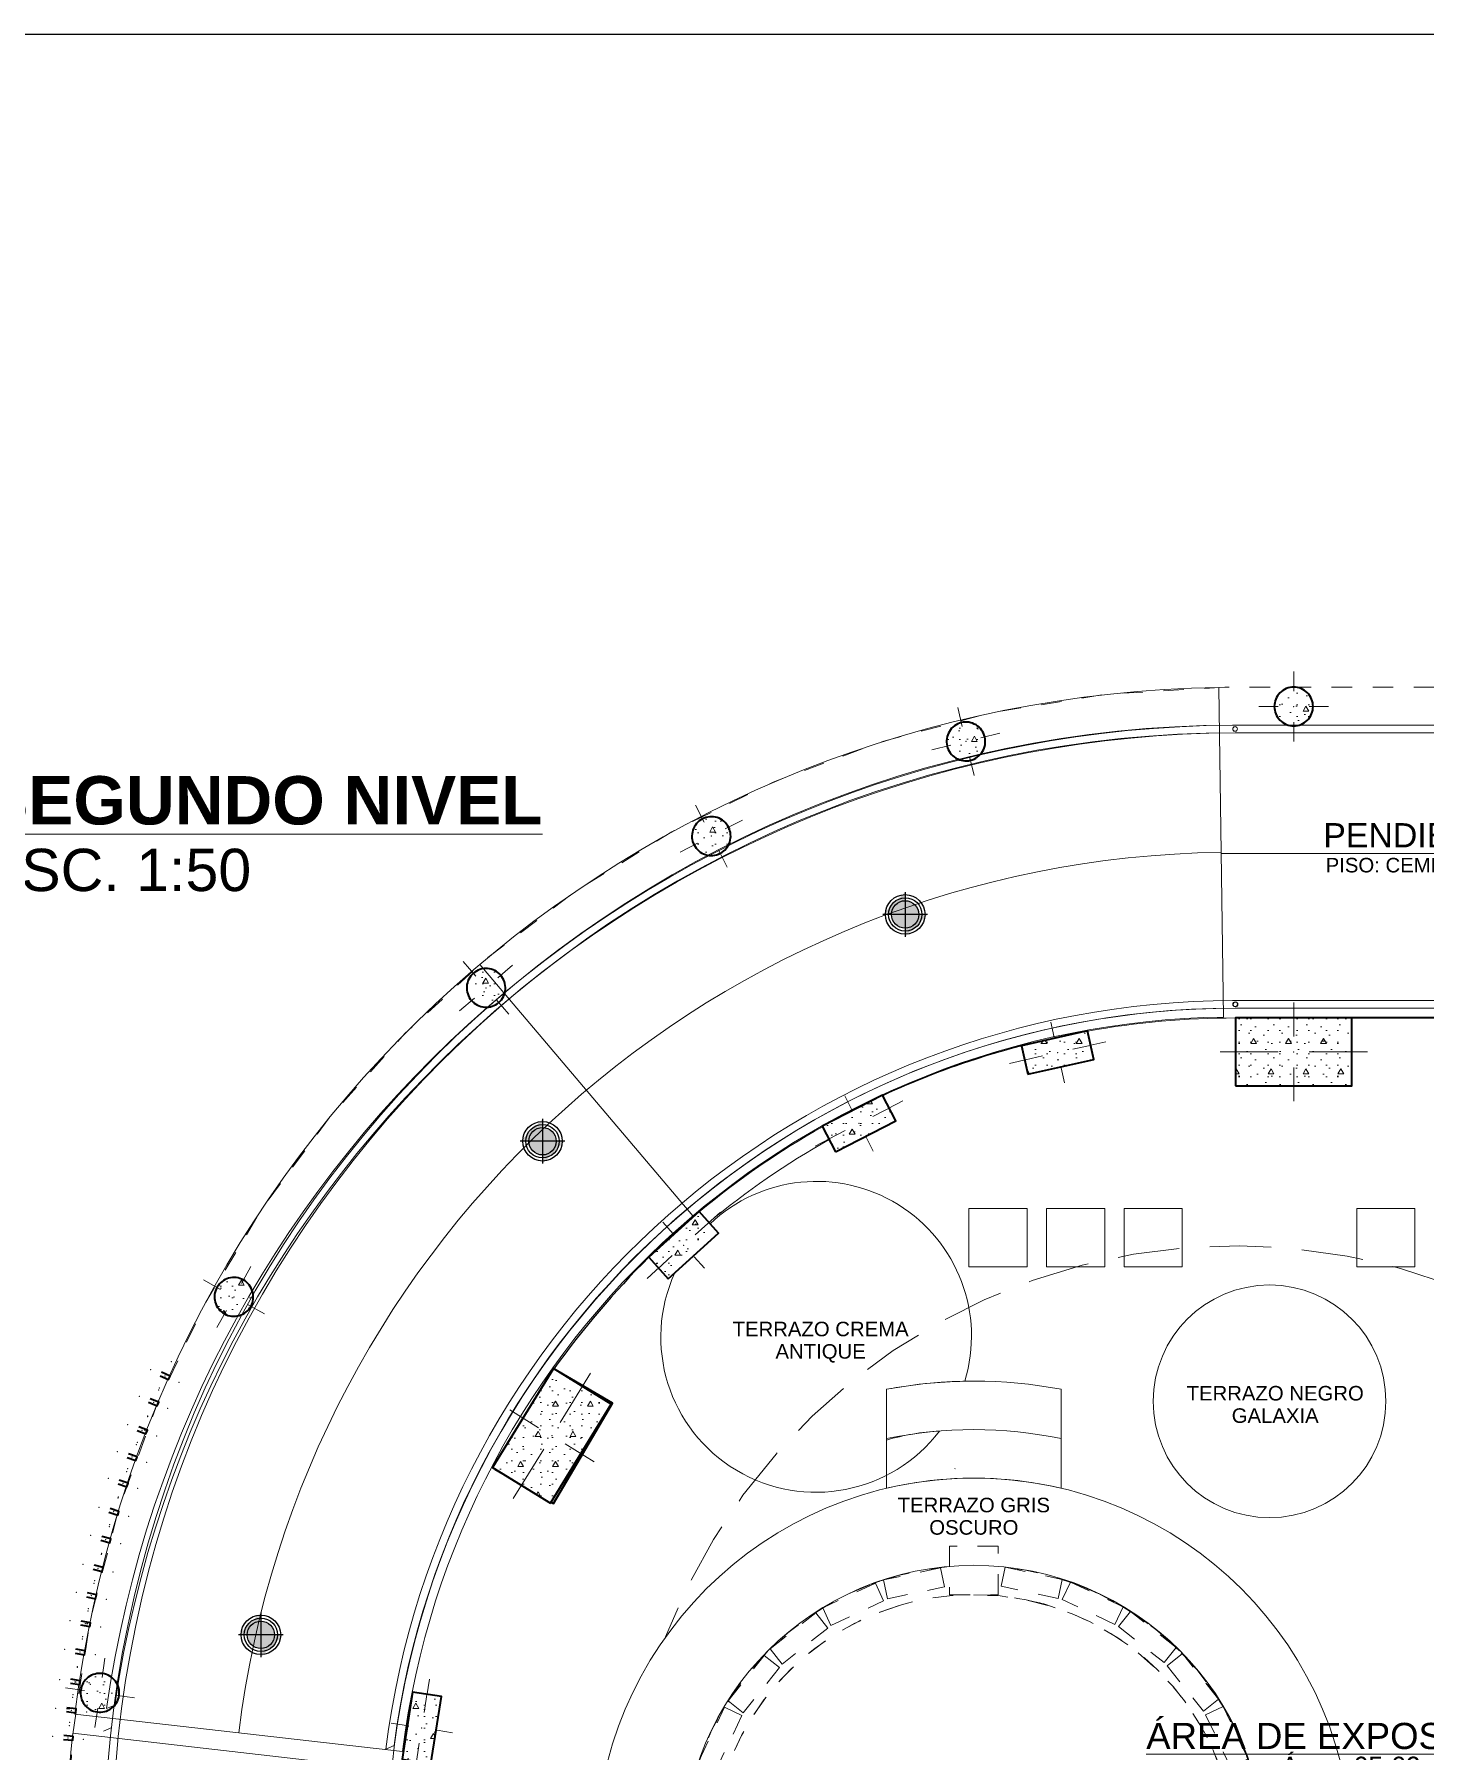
# Model space of a CAD drawing. Header units: feet. Extents: x 2 to 125, y -24 to 93.
# Drawn here: x 91.45 to 98.62, y 84.26 to 93.11 of the extents above; entities that cross this region are included whole.
import ezdxf

# ---------------------------------------------------------------- set-up
doc = ezdxf.new("R2010")
doc.units = ezdxf.units.FT
doc.header["$MEASUREMENT"] = 0
doc.set_wipeout_variables(frame=1)
for name, pattern in [('Dashed', [0.211667, 0.105833, -0.105833]), ('HIDDEN', [9.525, 6.35, -3.175]), ('HIDDEN2', [0.1875, 0.125, -0.0625]), ('Wipeout_Contour', [1, 0, -1])]:
    doc.linetypes.add(name, pattern=pattern)
doc.layers.add('ALUMBRADO', color=1, linetype='Continuous')
doc.layers.add('Structural - Bearing', color=7, linetype='Continuous')
for name, color, linetype, lineweight in [('Annotation - Text_Pen_No__1', 7, 'Continuous', 13), ('Drawing & Figure_Pen_No__122', 9, 'Continuous', 13), ('Drawing & Figure_Pen_No__7', 7, 'Continuous', 35), ('Interior - Stair & Railing_Pen_No__122', 9, 'Continuous', 13), ('JARDINERA', 7, 'Continuous', 5), ('RAMPA PROPUESTA 1 CERRAMIENTO_Pen_No__122', 9, 'Continuous', 13), ('Structural - Bearing_Pen_No__122', 9, 'Continuous', 13), ('Structural - Bearing_Pen_No__21', 7, 'Continuous', 35), ('TOMACORRIENTE', 5, 'HIDDEN2', 30)]:
    doc.layers.add(name, color=color, linetype=linetype, lineweight=lineweight)
for name, color, linetype, lineweight, true_color in [('Annotation - Text_Pen_No__167', 7, 'Continuous', 13, 0x6a6a6a), ('Drawing & Figure_Pen_No__167', 7, 'Continuous', 13, 0x6a6a6a), ('Estructura – Carga_Pen_No__167', 7, 'Continuous', 13, 0x6a6a6a), ('Interior - Furniture _Pen_No__167', 7, 'Continuous', 13, 0x6a6a6a), ('RAMPA PROPUESTA 1 CERRAMIENTO_Pen_No__123', 7, 'Continuous', 0, 0xd8d8d8), ('RAMPA PROPUESTA 1 CERRAMIENTO_Pen_No__28', 7, 'Continuous', 35, 0xa80f02), ('RAMPA PROPUESTA 1 CERRAMIENTO_Pen_No__48', 7, 'Continuous', 25, 0xa80f02), ('Structural - Bearing_Pen_No__167', 7, 'Continuous', 13, 0x6a6a6a), ('Structural - Bearing_Pen_No__4', 7, 'Continuous', 20, 0x029e21), ('Structural - Bearing_Pen_No__87', 7, 'Continuous', 20, 0x6a6a6a)]:
    doc.layers.add(name, color=color, linetype=linetype, lineweight=lineweight, true_color=true_color)
doc.styles.add('GENERATED_STYLE_1', font='arial.ttf')
doc.styles.add('GENERATED_STYLE_2', font='arialbd.ttf')
pattern_1 = [(0, (70.36607, 85.72544), (0, 0.311769), [0.03, -0.15]), (0, (70.45607, 85.88132), (0, 0.311769), [0.03, -0.15]), (60, (70.36607, 85.72544), (-0.27, 0.1558846), [0.03, -0.15]), (60, (70.54607, 85.72544), (-0.27, 0.1558846), [0.03, -0.15]), (120, (70.39607, 85.72544), (0.27, 0.1558846), [0.03, -0.15]), (120, (70.57607, 85.72544), (0.27, 0.1558846), [0.03, -0.15]), (0, (70.36607, 85.75544), (0, 0.06), [0, -0.06, 0, -0.09]), (45, (70.39607, 85.75544), (-0.04242641, 0.04242641), [0, -0.045, 0, -0.075])]

# ---------------------------------------------------------------- blocks, each defined once
blk = doc.blocks.new('Curved Ramp 23[46]', base_point=(27.2823, -2.0105))
at = {"layer": 'Interior - Furniture _Pen_No__167', "color": 251, "linetype": 'Continuous', "lineweight": 13, "true_color": 0x6a6a6a}
for p, q in [((27.2197, 2.319), (27.1951, 4.0188)), ((24.4838, 1.2936), (23.385, 2.5908)), ((22.986, -1.4693), (21.297, -1.2764)), ((22.9746, -1.5687), (21.2856, -1.3757))]:
    blk.add_line(p, q, dxfattribs=at)
for radius, start, end in [(6.03, 90.82856, 173.00702), (5.18, 90.82856, 172.92906), (4.33, 90.82856, 172.82049), (6.03, 173.95721, 269.99957)]:
    blk.add_arc((27.2823, -2.0105), radius, start, end, dxfattribs=at)
blk = doc.blocks.new('LED PASILLO')
at = {"layer": 'ALUMBRADO'}
h = blk.add_hatch(color=202, dxfattribs=at)
h.dxf.hatch_style = 1
edge = h.paths.add_edge_path()
edge.add_line((0, 0.138), (0, -0.138))
edge.add_line((-0.138, 0), (0.138, 0))
edge = h.paths.add_edge_path()
edge.add_line((0, 0), (0, 0.085))
edge.add_arc((0, 0), 0.0845, 90, 180)
edge.add_line((-0.085, 0), (0, 0))
edge = h.paths.add_edge_path()
edge.add_line((0.085, 0), (0, 0))
edge.add_line((0, 0), (0, -0.085))
edge.add_arc((0, 0), 0.0845, 270, 360)
at = {"layer": 'ALUMBRADO', "color": 202}
for points in [[(0, 0.138), (0, -0.138)], [(-0.138, 0), (0.138, 0)]]:
    blk.add_lwpolyline(points, dxfattribs=at)
for radius in [0.122, 0.103, 0.0845]:
    blk.add_circle((0, 0), radius, dxfattribs=at)

msp = doc.modelspace()

# ---------------------------------------------------------------- hatches: boundary and pattern name
at = {"layer": 'RAMPA PROPUESTA 1 CERRAMIENTO_Pen_No__122', "linetype": 'Continuous', "lineweight": 13}
h = msp.add_hatch(dxfattribs=at)
h.set_pattern_fill('STRUCTURAL_CONCRETE', color=9, style=0, pattern_type=2)
h.set_pattern_definition(pattern_1)
h.paths.add_polyline_path([(91.8384, 85.4898), (91.8843, 85.4757), (91.8902, 85.4948), (91.8443, 85.5089, 0.000823)])
at = {"layer": 'RAMPA PROPUESTA 1 CERRAMIENTO_Pen_No__48', "linetype": 'Continuous', "lineweight": 25, "true_color": 0xa80f02}
h = msp.add_hatch(dxfattribs=at)
h.set_pattern_fill('STRUCTURAL_CONCRETE', color=14, style=0, pattern_type=2)
h.set_pattern_definition(pattern_1)
h.paths.add_polyline_path([(91.9845, 85.9117), (92.0292, 85.8943), (92.0364, 85.913), (91.9918, 85.9304, 0.000823)])
h = msp.add_hatch(dxfattribs=at)
h.set_pattern_fill('STRUCTURAL_CONCRETE', color=14, style=0, pattern_type=2)
h.set_pattern_definition(pattern_1)
h.paths.add_polyline_path([(91.692, 84.9094), (91.7391, 84.8999), (91.7431, 84.9195), (91.6959, 84.929, 0.000823)])
h = msp.add_hatch(dxfattribs=at)
h.set_pattern_fill('STRUCTURAL_CONCRETE', color=14, style=0, pattern_type=2)
h.set_pattern_definition(pattern_1)
h.paths.add_polyline_path([(91.6395, 84.6084), (91.6871, 84.6013), (91.69, 84.6211), (91.6424, 84.6282, 0.000823)])
h = msp.add_hatch(dxfattribs=at)
h.set_pattern_fill('STRUCTURAL_CONCRETE', color=14, style=0, pattern_type=2)
h.set_pattern_definition(pattern_1)
h.paths.add_polyline_path([(91.6177, 84.4622), (91.6195, 84.462, -0.000823), (91.622, 84.4818), (91.6202, 84.4821)])
h = msp.add_hatch(dxfattribs=at)
h.set_pattern_fill('STRUCTURAL_CONCRETE', color=14, style=0, pattern_type=2)
h.set_pattern_definition(pattern_1)
h.paths.add_polyline_path([(91.6195, 84.462), (91.6673, 84.456), (91.6698, 84.4759), (91.622, 84.4818, 0.000823)])
at = {"layer": 'Structural - Bearing_Pen_No__122', "linetype": 'Continuous', "lineweight": 13}
h = msp.add_hatch(dxfattribs=at)
h.set_pattern_fill('STRUCTURAL_CONCRETE', color=9, style=0, pattern_type=2)
h.set_pattern_definition(pattern_1)
h.paths.add_polyline_path([(97.8478, 89.6465, 0.414214), (97.9478, 89.5465, 0.414214), (98.0478, 89.6465, 0.414214), (97.9478, 89.7465, 0.414214)])
h = msp.add_hatch(dxfattribs=at)
h.set_pattern_fill('STRUCTURAL_CONCRETE', color=9, style=0, pattern_type=2)
h.set_pattern_definition(pattern_1)
h.paths.add_polyline_path([(96.1603, 89.4427, 0.414214), (96.281, 89.369, 0.414214), (96.3547, 89.4897, 0.414214), (96.234, 89.5634, 0.414214)])
h = msp.add_hatch(dxfattribs=at)
h.set_pattern_fill('STRUCTURAL_CONCRETE', color=9, style=0, pattern_type=2)
h.set_pattern_definition(pattern_1)
h.paths.add_polyline_path([(94.8557, 88.9324, 0.414214), (94.9903, 88.8892, 0.414214), (95.0336, 89.0238, 0.414214), (94.8989, 89.0671, 0.414214)])
h = msp.add_hatch(dxfattribs=at)
h.set_pattern_fill('STRUCTURAL_CONCRETE', color=9, style=0, pattern_type=2)
h.set_pattern_definition(pattern_1)
h.paths.add_polyline_path([(93.7075, 88.1298, 0.414214), (93.8486, 88.1194, 0.414214), (93.8589, 88.2604, 0.414214), (93.7179, 88.2708, 0.414214)])
h = msp.add_hatch(dxfattribs=at)
h.set_pattern_fill('STRUCTURAL_CONCRETE', color=9, style=0, pattern_type=2)
h.set_pattern_definition(pattern_1)
h.paths.add_polyline_path([(92.4341, 86.5137, 0.414214), (92.5702, 86.5522, 0.414214), (92.5317, 86.6883, 0.414214), (92.3956, 86.6498, 0.414214)])
h = msp.add_hatch(dxfattribs=at)
h.set_pattern_fill('STRUCTURAL_CONCRETE', color=9, style=0, pattern_type=2)
h.set_pattern_definition(pattern_1)
h.paths.add_polyline_path([(91.7775, 84.4597, 0.414214), (91.8908, 84.5444, 0.414214), (91.8061, 84.6576, 0.414214), (91.6928, 84.5729, 0.414214)])

# ---------------------------------------------------------------- linework, layer by layer
msp.add_lwpolyline([(71.7929, 62.614), (114.7929, 62.614), (114.7929, 93.114), (71.7929, 93.114)], close=True)
msp.add_lwpolyline([(71.7929, 62.614), (114.7929, 62.614), (114.7929, 93.114), (71.7929, 93.114)], close=True)
at = {"layer": 'Drawing & Figure_Pen_No__122', "color": 9, "linetype": 'Continuous', "lineweight": 13}
for p, q in [((95.8488, 85.6138), (95.8488, 86.1247)), ((96.7488, 85.6137), (96.7488, 86.1247))]:
    msp.add_line(p, q, dxfattribs=at)
msp.add_lwpolyline([(95.8488, 85.6138, -0.116862), (96.7487, 85.6138)], format="xyb", dxfattribs=at)
for radius, start, end in [(2.4514, 79.42233, 100.57749), (2.2014, 78.20416, 101.79445)]:
    msp.add_arc((96.2988, 83.7149), radius, start, end, dxfattribs=at)
at = {"layer": 'Drawing & Figure_Pen_No__167', "color": 251, "linetype": 'Continuous', "lineweight": 13, "true_color": 0x6a6a6a}
msp.add_line((97.5736, 88.8889), (101.8434, 88.8889), dxfattribs=at)
at = {"layer": 'Drawing & Figure_Pen_No__7', "color": 7, "linetype": 'Continuous', "lineweight": 35}
msp.add_lwpolyline([(93.8288, 85.7126), (94.1307, 85.5355), (94.4343, 86.053), (94.1324, 86.2301)], close=True, dxfattribs=at)
at = {"layer": 'Estructura – Carga_Pen_No__167', "color": 251, "linetype": 'Continuous', "lineweight": 13, "true_color": 0x6a6a6a}
for points in [[(96.5732, 87.0567), (96.2732, 87.0567), (96.2732, 86.7567), (96.5732, 86.7567)], [(96.6732, 87.0567), (96.6732, 86.7567), (96.9732, 86.7567), (96.9732, 87.0567)], [(96.9732, 87.0567), (96.6732, 87.0567), (96.6732, 86.7567), (96.9732, 86.7567)], [(97.3732, 86.7567), (97.3732, 87.0567), (97.0732, 87.0567), (97.0732, 86.7567)], [(97.3732, 87.0567), (97.0732, 87.0567), (97.0732, 86.7567), (97.3732, 86.7567)], [(98.2732, 86.7567), (98.5732, 86.7567), (98.5732, 87.0567), (98.2732, 87.0567)], [(98.5732, 87.0567), (98.2732, 87.0567), (98.2732, 86.7567), (98.5732, 86.7567)]]:
    msp.add_lwpolyline(points, close=True, dxfattribs=at)
for points in [[(96.202, 85.7149, -0.000541), (96.2005, 85.7134)], [(96.2005, 85.7134, 0.000541), (96.202, 85.7149)]]:
    msp.add_lwpolyline(points, format="xyb", dxfattribs=at)
at = {"layer": 'Interior - Stair & Railing_Pen_No__122', "color": 9, "linetype": 'Continuous', "lineweight": 13}
for p, q in [((97.6455, 89.5506), (97.633, 89.5506)), ((97.633, 89.5506), (97.633, 89.5506)), ((97.6455, 89.5506), (97.633, 89.5506)), ((97.633, 89.5506), (97.633, 89.5506)), ((97.6455, 89.5506), (97.633, 89.5506)), ((97.633, 89.5506), (97.633, 89.5506)), ((97.6455, 89.5506), (97.633, 89.5506)), ((97.633, 89.5506), (97.633, 89.5506)), ((97.6456, 89.5506), (97.6331, 89.5506)), ((97.6331, 89.5506), (97.6331, 89.5506)), ((97.6456, 89.5506), (97.6331, 89.5506)), ((97.6331, 89.5506), (97.6331, 89.5506)), ((97.6456, 89.5506), (97.6331, 89.5506)), ((97.6331, 89.5506), (97.6331, 89.5506)), ((97.6456, 89.5506), (97.6331, 89.5506)), ((97.6331, 89.5506), (97.6331, 89.5506)), ((97.6705, 89.5506), (97.6455, 89.5506)), ((97.6705, 89.5506), (97.6455, 89.5506)), ((97.6705, 89.5506), (97.6455, 89.5506)), ((97.6705, 89.5506), (97.6455, 89.5506)), ((97.6707, 89.5506), (97.6456, 89.5506)), ((97.6707, 89.5506), (97.6456, 89.5506)), ((97.6707, 89.5506), (97.6456, 89.5506)), ((97.6707, 89.5506), (97.6456, 89.5506)), ((97.6955, 89.5506), (97.6705, 89.5506)), ((97.6955, 89.5506), (97.6705, 89.5506)), ((97.6955, 89.5506), (97.6705, 89.5506)), ((97.6955, 89.5506), (97.6705, 89.5506)), ((97.6957, 89.5506), (97.6707, 89.5506)), ((97.6957, 89.5506), (97.6707, 89.5506)), ((97.6957, 89.5506), (97.6707, 89.5506)), ((97.6956, 89.5506), (97.6707, 89.5506)), ((97.708, 89.5506), (97.6955, 89.5506)), ((97.708, 89.5506), (97.6955, 89.5506)), ((97.708, 89.5506), (97.6955, 89.5506)), ((97.708, 89.5506), (97.6955, 89.5506)), ((97.6957, 89.5506), (97.6956, 89.5506)), ((97.7082, 89.5506), (97.6957, 89.5506)), ((97.7082, 89.5506), (97.6957, 89.5506)), ((97.7082, 89.5506), (97.6957, 89.5506)), ((97.7082, 89.5506), (97.6957, 89.5506)), ((101.8358, 89.5506), (97.708, 89.5506)), ((101.8358, 89.5506), (97.708, 89.5506)), ((101.8358, 89.5506), (97.708, 89.5506)), ((101.8331, 89.5506), (97.708, 89.5506)), ((101.8955, 89.5506), (97.7082, 89.5506)), ((101.8955, 89.5506), (97.7082, 89.5506)), ((101.8955, 89.5506), (97.7082, 89.5506)), ((101.8734, 89.5506), (97.7082, 89.5506)), ((97.6455, 89.5106), (97.6705, 89.5106)), ((97.6455, 89.5106), (97.6705, 89.5106)), ((97.6455, 89.5106), (97.6705, 89.5106)), ((97.6455, 89.5106), (97.6705, 89.5106)), ((97.6457, 89.5106), (97.6457, 89.5106)), ((97.6457, 89.5106), (97.6707, 89.5106)), ((97.6457, 89.5106), (97.6457, 89.5106)), ((97.6457, 89.5106), (97.6707, 89.5106)), ((97.6457, 89.5106), (97.6457, 89.5106)), ((97.6457, 89.5106), (97.6707, 89.5106)), ((97.6457, 89.5106), (97.6457, 89.5106)), ((97.6457, 89.5106), (97.6707, 89.5106)), ((97.6705, 89.5106), (97.6955, 89.5106)), ((97.6705, 89.5106), (97.6955, 89.5106)), ((97.6705, 89.5106), (97.6955, 89.5106)), ((97.6705, 89.5106), (97.6955, 89.5106)), ((97.6707, 89.5106), (97.6957, 89.5106)), ((97.6707, 89.5106), (97.6957, 89.5106)), ((97.6707, 89.5106), (97.6957, 89.5106)), ((97.6707, 89.5106), (97.6956, 89.5106)), ((97.6955, 89.5106), (97.708, 89.5106)), ((97.6955, 89.5106), (97.708, 89.5106)), ((97.6955, 89.5106), (97.708, 89.5106)), ((97.6955, 89.5106), (97.708, 89.5106)), ((97.6956, 89.5106), (97.6957, 89.5106)), ((97.6957, 89.5106), (97.7082, 89.5106)), ((97.6957, 89.5106), (97.7082, 89.5106)), ((97.6957, 89.5106), (97.7082, 89.5106)), ((97.6957, 89.5106), (97.7082, 89.5106)), ((97.708, 89.5106), (101.8358, 89.5106)), ((97.708, 89.5106), (101.8358, 89.5106)), ((97.708, 89.5106), (101.8358, 89.5106)), ((97.708, 89.5106), (101.8331, 89.5106)), ((97.7082, 89.5106), (101.9025, 89.5106)), ((97.7082, 89.5106), (101.9025, 89.5106)), ((97.7082, 89.5106), (101.9025, 89.5106)), ((97.7082, 89.5106), (101.8734, 89.5106)), ((97.6455, 88.1305), (97.633, 88.1305)), ((97.633, 88.1305), (97.633, 88.1305)), ((97.6455, 88.1305), (97.633, 88.1305)), ((97.633, 88.1305), (97.633, 88.1305)), ((97.6455, 88.1305), (97.633, 88.1305)), ((97.633, 88.1305), (97.633, 88.1305)), ((97.6455, 88.1305), (97.633, 88.1305)), ((97.633, 88.1305), (97.633, 88.1305)), ((97.6484, 88.1299), (97.6359, 88.1299)), ((97.6359, 88.1299), (97.6359, 88.1299)), ((97.6484, 88.1299), (97.6359, 88.1299)), ((97.6359, 88.1299), (97.6359, 88.1299)), ((97.6484, 88.1299), (97.6359, 88.1299)), ((97.6359, 88.1299), (97.6359, 88.1299)), ((97.6484, 88.1299), (97.6359, 88.1299)), ((97.6359, 88.1299), (97.6359, 88.1299)), ((97.6705, 88.1305), (97.6455, 88.1305)), ((97.6455, 88.1305), (97.6455, 88.1305)), ((97.6705, 88.1305), (97.6455, 88.1305)), ((97.6455, 88.1305), (97.6455, 88.1305)), ((97.6705, 88.1305), (97.6455, 88.1305)), ((97.6455, 88.1305), (97.6455, 88.1305)), ((97.6705, 88.1305), (97.6455, 88.1305)), ((97.6455, 88.1305), (97.6455, 88.1305)), ((97.6734, 88.1299), (97.6484, 88.1299)), ((97.6734, 88.1299), (97.6484, 88.1299)), ((97.6734, 88.1299), (97.6484, 88.1299)), ((97.6734, 88.1299), (97.6484, 88.1299)), ((97.6955, 88.1305), (97.6705, 88.1305)), ((97.6955, 88.1305), (97.6705, 88.1305)), ((97.6955, 88.1305), (97.6705, 88.1305)), ((97.6955, 88.1305), (97.6705, 88.1305)), ((97.6984, 88.1299), (97.6734, 88.1299)), ((97.6984, 88.1299), (97.6734, 88.1299)), ((97.6984, 88.1299), (97.6734, 88.1299)), ((97.6984, 88.1299), (97.6734, 88.1299)), ((97.708, 88.1305), (97.6955, 88.1305)), ((97.708, 88.1305), (97.6955, 88.1305)), ((97.708, 88.1305), (97.6955, 88.1305)), ((97.708, 88.1305), (97.6955, 88.1305)), ((97.7109, 88.1299), (97.6984, 88.1299)), ((97.7109, 88.1299), (97.6984, 88.1299)), ((97.7109, 88.1299), (97.6984, 88.1299)), ((97.7109, 88.1299), (97.6984, 88.1299)), ((101.8999, 88.1278), (97.708, 88.1305)), ((101.8999, 88.1278), (97.708, 88.1305)), ((101.8999, 88.1278), (97.708, 88.1305)), ((101.8703, 88.1278), (97.708, 88.1305)), ((101.9021, 88.1299), (97.7109, 88.1299)), ((101.9021, 88.1299), (97.7109, 88.1299)), ((101.9021, 88.1299), (97.7109, 88.1299)), ((101.8726, 88.1299), (97.7109, 88.1299)), ((97.6455, 88.0905), (97.6455, 88.0905)), ((97.6455, 88.0905), (97.6705, 88.0905)), ((97.6455, 88.0905), (97.6455, 88.0905)), ((97.6455, 88.0905), (97.6705, 88.0905)), ((97.6455, 88.0905), (97.6455, 88.0905)), ((97.6455, 88.0905), (97.6705, 88.0905)), ((97.6455, 88.0905), (97.6455, 88.0905)), ((97.6455, 88.0905), (97.6705, 88.0905)), ((97.6484, 88.0899), (97.6734, 88.0899)), ((97.6484, 88.0899), (97.6734, 88.0899)), ((97.6484, 88.0899), (97.6734, 88.0899)), ((97.6484, 88.0899), (97.6734, 88.0899)), ((97.6705, 88.0905), (97.6955, 88.0905)), ((97.6705, 88.0905), (97.6955, 88.0905)), ((97.6705, 88.0905), (97.6955, 88.0905)), ((97.6705, 88.0905), (97.6955, 88.0905)), ((97.6734, 88.0899), (97.6984, 88.0899)), ((97.6734, 88.0899), (97.6984, 88.0899)), ((97.6734, 88.0899), (97.6984, 88.0899)), ((97.6734, 88.0899), (97.6984, 88.0899)), ((97.6955, 88.0905), (97.708, 88.0905)), ((97.6955, 88.0905), (97.708, 88.0905)), ((97.6955, 88.0905), (97.708, 88.0905)), ((97.6955, 88.0905), (97.708, 88.0905)), ((97.6984, 88.0899), (97.7109, 88.0899)), ((97.6984, 88.0899), (97.7109, 88.0899)), ((97.6984, 88.0899), (97.7109, 88.0899)), ((97.6984, 88.0899), (97.7109, 88.0899)), ((97.708, 88.0905), (101.8934, 88.0878)), ((97.708, 88.0905), (101.8934, 88.0878)), ((97.708, 88.0905), (101.8934, 88.0878)), ((97.708, 88.0905), (101.8703, 88.0878)), ((97.7109, 88.0899), (101.8955, 88.0899)), ((97.7109, 88.0899), (101.8955, 88.0899)), ((97.7109, 88.0899), (101.8955, 88.0899)), ((97.7109, 88.0899), (101.8726, 88.0899)), ((91.8259, 84.4771), (91.869, 84.4956)), ((91.8259, 84.4771), (91.869, 84.4956)), ((91.8259, 84.4771), (91.869, 84.4956)), ((91.8259, 84.4771), (91.869, 84.4956)), ((91.8532, 84.38), (91.8106, 84.3616)), ((91.8532, 84.38), (91.8106, 84.3616)), ((91.8532, 84.38), (91.8106, 84.3616)), ((91.8532, 84.38), (91.8106, 84.3616)), ((93.2658, 84.2677), (93.3086, 84.2864)), ((93.2658, 84.2677), (93.3086, 84.2864)), ((93.2658, 84.2677), (93.3086, 84.2864)), ((93.2658, 84.2677), (93.3086, 84.2864))]:
    msp.add_line(p, q, dxfattribs=at)
for points in [[(97.6455, 89.5186, 1), (97.6455, 89.5426, 1)], [(97.6457, 89.5186, 1), (97.6456, 89.5426, 1)], [(97.6455, 88.0985, 1), (97.6455, 88.1225, 1)], [(97.6484, 88.0979, 1), (97.6484, 88.1219, 1)]]:
    msp.add_lwpolyline(points, format="xyb", close=True, dxfattribs=at)
msp.add_circle((97.8234, 86.0624), 0.6, dxfattribs=at)
for centre, radius, start, end in [((97.6461, 83.7191), 5.8315, 90.12888, 269.40029), ((97.6461, 83.7191), 5.8315, 90.12888, 269.40029), ((97.6461, 83.7191), 5.8315, 90.12888, 269.40029), ((97.6461, 83.7191), 5.8315, 90.12888, 269.40029), ((97.6461, 83.7191), 5.7915, 90.0061, 269.52272), ((97.6461, 83.7191), 5.7915, 90.0061, 269.52272), ((97.6461, 83.7191), 5.7915, 90.0061, 269.52272), ((97.6461, 83.7191), 5.7915, 90.0061, 269.52272), ((97.6461, 83.7149), 4.415, 90.13201, 172.80771), ((97.6461, 83.7149), 4.415, 90.13201, 172.80771), ((97.6461, 83.7149), 4.415, 90.13201, 172.80771), ((97.6461, 83.7149), 4.415, 90.13201, 172.80771), ((97.6461, 83.7149), 4.375, 89.97002, 172.49468), ((97.6461, 83.7149), 4.375, 89.97002, 172.49468), ((97.6461, 83.7149), 4.375, 89.97002, 172.49468), ((97.6461, 83.7149), 4.375, 89.97002, 172.49468)]:
    msp.add_arc(centre, radius, start, end, dxfattribs=at)
at = {"layer": 'RAMPA PROPUESTA 1 CERRAMIENTO_Pen_No__123', "color": 254, "linetype": 'Continuous', "lineweight": 0, "true_color": 0xd8d8d8}
for p in [(92.1598, 86.2664), (92.0541, 86.2261), (92.1271, 86.1934), (92.2001, 86.1607), (91.9944, 86.0887), (92.0944, 86.1204), (92.0991, 86.1316), (92.0373, 85.984), (92.0385, 85.9873), (92.0682, 86.0578), (92.142, 86.0269), (91.9349, 85.9417), (92.0095, 85.9127), (92.0841, 85.8837), (91.8825, 85.8021), (91.9805, 85.8382), (91.9849, 85.8502), (91.9358, 85.7151), (91.9577, 85.7749), (92.033, 85.7478), (91.8346, 85.6646), (91.9104, 85.6392), (91.9306, 85.6997), (91.8851, 85.5634), (91.8868, 85.5691), (91.9863, 85.6139), (91.7869, 85.516), (91.8634, 85.4926), (91.9398, 85.4692), (91.7443, 85.371), (91.8399, 85.4161), (91.8429, 85.4265), (91.7998, 85.2724), (91.8013, 85.2786), (91.8213, 85.3495), (91.8984, 85.328), (91.7042, 85.2206), (91.7817, 85.201), (91.8593, 85.1815), (91.7622, 85.1234), (91.7653, 85.1372), (91.6696, 85.0769), (91.7476, 85.0592), (91.8257, 85.0415), (91.6382, 84.9304), (91.7166, 84.9146), (91.7299, 84.9812), (91.7324, 84.993), (91.7008, 84.8362), (91.7029, 84.8481), (91.795, 84.8988), (91.6103, 84.7832), (91.6891, 84.7693), (91.7679, 84.7555), (91.6752, 84.6905), (91.6756, 84.694), (91.5847, 84.6267), (91.6638, 84.6149), (91.743, 84.6031), (91.5644, 84.4789), (91.6437, 84.469), (91.652, 84.5358), (91.6536, 84.5484), (91.6339, 84.3897), (91.6356, 84.4059), (91.7231, 84.4592), (91.548, 84.3343), (91.6276, 84.3263), (91.7072, 84.3183)]:
    msp.add_point(p, dxfattribs=at)
at = {"layer": 'RAMPA PROPUESTA 1 CERRAMIENTO_Pen_No__28', "color": 14, "linetype": 'Continuous', "lineweight": 35, "true_color": 0xa80f02}
for points in [[(92.1021, 86.1937), (92.1458, 86.1741), (92.154, 86.1923), (92.1103, 86.2119)], [(92.0432, 86.0574), (92.0874, 86.0389), (92.0951, 86.0574), (92.0509, 86.0759)], [(91.9845, 85.9117), (92.0292, 85.8943), (92.0364, 85.913), (91.9918, 85.9304)], [(91.9327, 85.7733), (91.9778, 85.757), (91.9846, 85.7758), (91.9396, 85.7921)], [(91.8855, 85.637), (91.931, 85.6218), (91.9373, 85.6408), (91.8918, 85.656)], [(91.8384, 85.4898), (91.8843, 85.4757), (91.8902, 85.4948), (91.8443, 85.5089)], [(91.7965, 85.346), (91.8427, 85.3331), (91.8481, 85.3524), (91.8019, 85.3653)], [(91.7569, 85.197), (91.8035, 85.1852), (91.8084, 85.2046), (91.7619, 85.2163)], [(91.7229, 85.0545), (91.7698, 85.0439), (91.7742, 85.0634), (91.7274, 85.074)], [(91.692, 84.9094), (91.7391, 84.8999), (91.7431, 84.9195), (91.6959, 84.929)], [(91.6646, 84.7635), (91.712, 84.7551), (91.7154, 84.7748), (91.6681, 84.7832)], [(91.6395, 84.6084), (91.6871, 84.6013), (91.69, 84.6211), (91.6424, 84.6282)], [(91.6195, 84.462), (91.6673, 84.456), (91.6698, 84.4759), (91.622, 84.4818)], [(91.6035, 84.3186), (91.6514, 84.3138), (91.6534, 84.3337), (91.6055, 84.3385)]]:
    msp.add_lwpolyline(points, dxfattribs=at)
at = {"layer": 'Structural - Bearing_Pen_No__167', "color": 251, "linetype": 'Continuous', "lineweight": 13, "true_color": 0x6a6a6a}
for p, q in [((97.9478, 89.7265), (97.9478, 89.8265)), ((96.2387, 89.5439), (96.2152, 89.6411)), ((97.8678, 89.6465), (97.7678, 89.6465)), ((98.0278, 89.6465), (98.1278, 89.6465)), ((97.9478, 89.5665), (97.9478, 89.4665)), ((96.1798, 89.4474), (96.0826, 89.4239)), ((96.3353, 89.485), (96.4325, 89.5085)), ((96.2763, 89.3884), (96.2999, 89.2912)), ((94.9081, 89.0493), (94.8624, 89.1382)), ((95.0158, 89.0147), (95.1047, 89.0604)), ((94.8735, 88.9416), (94.7845, 88.8959)), ((94.9812, 88.907), (95.0269, 88.818)), ((93.731, 88.2557), (93.6656, 88.3314)), ((93.8438, 88.2474), (93.9195, 88.3127)), ((93.7227, 88.1428), (93.6469, 88.0775)), ((93.8355, 88.1345), (93.9008, 88.0588)), ((92.4131, 86.64), (92.3258, 86.6888)), ((92.5219, 86.6708), (92.5707, 86.7581)), ((92.4439, 86.5312), (92.3951, 86.4439)), ((92.5528, 86.562), (92.6401, 86.5132)), ((91.8032, 84.6378), (91.8175, 84.7368)), ((91.7126, 84.5701), (91.6136, 84.5843)), ((91.7804, 84.4795), (91.7661, 84.3805)), ((91.871, 84.5472), (91.97, 84.533))]:
    msp.add_line(p, q, dxfattribs=at)
for p in [(97.9478, 89.6465), (96.2575, 89.4662), (94.9446, 88.9781), (93.7832, 88.1951), (92.4829, 86.601), (91.7918, 84.5587)]:
    msp.add_point(p, dxfattribs=at)
at = {"layer": 'Structural - Bearing_Pen_No__21', "color": 7, "linetype": 'Continuous', "lineweight": 35}
for p in [(97.9546, 88.0399), (101.4934, 88.0399)]:
    msp.add_line(p, (97.9984, 88.0399), dxfattribs=at)
for points in [[(97.8478, 89.6465, 0.414214), (97.9478, 89.5465, 0.414214), (98.0478, 89.6465, 0.414214), (97.9478, 89.7465, 0.414214)], [(96.1603, 89.4427, 0.414214), (96.281, 89.369, 0.414214), (96.3547, 89.4897, 0.414214), (96.234, 89.5634, 0.414214)], [(94.8557, 88.9324, 0.414214), (94.9903, 88.8892, 0.414214), (95.0336, 89.0238, 0.414214), (94.8989, 89.0671, 0.414214)], [(93.7075, 88.1298, 0.414214), (93.8486, 88.1194, 0.414214), (93.8589, 88.2604, 0.414214), (93.7179, 88.2708, 0.414214)], [(92.4341, 86.5137, 0.414214), (92.5702, 86.5522, 0.414214), (92.5317, 86.6883, 0.414214), (92.3956, 86.6498, 0.414214)], [(91.7775, 84.4597, 0.414214), (91.8908, 84.5444, 0.414214), (91.8061, 84.6576, 0.414214), (91.6928, 84.5729, 0.414214)]]:
    msp.add_lwpolyline(points, format="xyb", close=True, dxfattribs=at)
at = {"layer": 'Structural - Bearing_Pen_No__4', "linetype": 'Dashed', "lineweight": 20}
for points in [[(103.541, 77.6834), (103.541, 89.7465), (97.5929, 89.7465, 0.990538), (97.5929, 77.6834)], [(95.7252, 82.4926, 0.123935), (96.3688, 82.3668, 0.035226), (96.558, 82.3901, 0.358614), (97.6484, 83.7149, 0.329443), (96.6945, 85.0055, 0.035226), (96.6119, 85.028, 0.131602), (95.9136, 85.0089, 0.331871), (94.9484, 83.7149, 0.290888)]]:
    msp.add_lwpolyline(points, format="xyb", close=True, dxfattribs=at)
at = {"layer": 'Structural - Bearing_Pen_No__4', "color": 104, "linetype": 'HIDDEN', "lineweight": 20, "ltscale": 0.05, "true_color": 0x029e21}
msp.add_lwpolyline([(94.7093, 82.5817, 0.831061), (100.7984, 83.7149, 0.831228), (94.7089, 84.847)], format="xyb", dxfattribs=at)
at = {"layer": 'Structural - Bearing_Pen_No__4', "linetype": 'Dashed', "lineweight": 20}
msp.add_lwpolyline([(96.7251, 85.1529, -0.021473), (96.8469, 85.111, -0.308369), (97.7984, 83.7149, -0.414214), (96.2984, 82.2149, -0.414213), (94.7984, 83.7149, -0.308369), (95.7499, 85.111, -0.021457), (95.8716, 85.1529)], format="xyb", dxfattribs=at)
for points in [[(95.7907, 85.124), (95.5191, 84.9966), (95.5616, 84.9061), (95.8331, 85.0335)], [(96.7966, 85.1298), (97.0682, 85.0023), (97.0257, 84.9118), (96.7541, 85.0392)], [(95.2473, 84.7851), (95.4829, 84.9708), (95.5448, 84.8923), (95.3093, 84.7066)], [(97.3421, 84.7928), (97.1066, 84.9786), (97.0446, 84.9001), (97.2802, 84.7143)], [(95.031, 84.5172), (95.2179, 84.7518), (95.2961, 84.6895), (95.1092, 84.4549)], [(97.5605, 84.5262), (97.3736, 84.7609), (97.2953, 84.6986), (97.4822, 84.4639)], [(94.8835, 84.2131), (95.0123, 84.484), (95.1026, 84.4411), (94.9738, 84.1702)], [(97.7125, 84.2174), (97.5836, 84.4883), (97.4933, 84.4454), (97.6221, 84.1744)]]:
    msp.add_lwpolyline(points, close=True, dxfattribs=at)
for radius, start, end in [(1.5, 94.7802, 175.20572), (1.5, 4.58783, 85.2198), (1.35, 106.69934, 269.95672), (1.35, 1.66594, 90)]:
    msp.add_arc((96.2984, 83.7149), radius, start, end, dxfattribs=at)
at = {"layer": 'Structural - Bearing_Pen_No__87', "color": 251, "linetype": 'Continuous', "lineweight": 20, "true_color": 0x6a6a6a}
msp.add_lwpolyline([(99.0484, 88.0399), (98.2484, 88.0399)], dxfattribs=at)
for start, end in [(90, 100.15997), (100.37071, 114.87493), (119.51285, 129.75728), (130.15834, 134.15682), (169.86832, 172.34827)]:
    msp.add_arc((97.6484, 83.7149), 4.325, start, end, dxfattribs=at)

# ---------------------------------------------------------------- block references
at = {"layer": 'TOMACORRIENTE', "xscale": 0.8365500000000002, "yscale": 0.8365500000000002, "zscale": 0.8365500000000002, "rotation": 270}
for p in [(95.9446, 88.5741), (94.0741, 87.4039), (92.622, 84.8578)]:
    msp.add_blockref('LED PASILLO', p, dxfattribs=at)

# ---------------------------------------------------------------- texts
at = {"layer": 'Annotation - Text_Pen_No__1', "color": 7, "linetype": 'Continuous', "lineweight": 13, "insert": (91.8774, 89.2874), "char_height": 0.249409, "attachment_point": 2, "line_spacing_factor": 0.901362, "style": 'GENERATED_STYLE_2'}
msp.add_mtext('\\A1;{\\LPLANTA SEGUNDO NIVEL\\P\\fArial|b0|i0|c0|p34;\\H0.875x;\\lESC. 1:50}', dxfattribs=at)
at = {"layer": 'Annotation - Text_Pen_No__167', "color": 251, "linetype": 'Continuous', "lineweight": 13, "true_color": 0x6a6a6a, "attachment_point": 2, "style": 'GENERATED_STYLE_1'}
for s, insert, char_height in [('\\A1;PENDIENTE 11.42%', (98.9203, 89.0449), 0.125), ('\\A1;PISO: CEMENTO FROTACHADO', (98.9101, 88.8657), 0.075)]:
    msp.add_mtext(s, dxfattribs=dict(at, insert=insert, char_height=char_height))
for s, insert, char_height, line_spacing_factor in [('\\A1;TERRAZO CREMA\\PANTIQUE', (95.5083, 86.4729), 0.075, 0.923713), ('\\A1;TERRAZO NEGRO\\PGALAXIA', (97.8524, 86.1416), 0.075, 0.923713), ('\\A1;TERRAZO GRIS\\POSCURO', (96.2984, 85.5648), 0.075, 0.923713), ('\\A1;{\\LÁREA DE EXPOSICIONES\\P\\H0.74074x;\\lÁrea: 65.69m2}', (98.3401, 84.4036), 0.135, 0.774841)]:
    msp.add_mtext(s, dxfattribs=dict(at, insert=insert, char_height=char_height, line_spacing_factor=line_spacing_factor))

# ---------------------------------------------------------------- next in the draw order: wipeouts: each hides what was drawn before it
at = {"linetype": 'Dashed', "lineweight": 20}
msp.add_wipeout([(96.1734, 85.0649), (96.4234, 85.0649), (96.4234, 85.3149), (96.1734, 85.3149)], dxfattribs=at).dxf.layer = 'Structural - Bearing_Pen_No__4'

# ---------------------------------------------------------------- next in the draw order: linework, layer by layer
at = {"layer": 'Drawing & Figure_Pen_No__122', "color": 9, "linetype": 'Continuous', "lineweight": 13}
msp.add_circle((96.2988, 83.7149), 1.5014, dxfattribs=at)
at = {"layer": 'Interior - Stair & Railing_Pen_No__122', "color": 9, "linetype": 'Continuous', "lineweight": 13}
msp.add_arc((97.6485, 83.7152), 4.3753, 90.03946, 269.33774, dxfattribs=at)
msp.add_arc((97.6485, 83.7152), 4.3753, 90.03946, 269.33774, dxfattribs=at)
msp.add_arc((97.6485, 83.7152), 4.3753, 90.03946, 269.33774, dxfattribs=at)
msp.add_arc((97.6485, 83.7152), 4.3753, 90.03946, 269.33774, dxfattribs=at)
at = {"layer": 'Structural - Bearing_Pen_No__4', "linetype": 'Dashed', "lineweight": 20}
for points in [[(96.1734, 85.0649), (96.4234, 85.0649), (96.4234, 85.3149), (96.1734, 85.3149)], [(96.1258, 85.2032), (95.8324, 85.1407), (95.8532, 85.0429), (96.1466, 85.1054)], [(96.4603, 85.2062), (96.7537, 85.1436), (96.7329, 85.0458), (96.4395, 85.1084)]]:
    msp.add_lwpolyline(points, close=True, dxfattribs=at)

# ---------------------------------------------------------------- next in the draw order: block references
at = {"layer": 'Interior - Furniture _Pen_No__167', "color": 251, "linetype": 'Continuous', "lineweight": 13, "true_color": 0x6a6a6a}
msp.add_blockref('Curved Ramp 23[46]', (97.6484, 83.7149), dxfattribs=at)

# ---------------------------------------------------------------- next in the draw order: wipeouts: each hides what was drawn before it
at = {"color": 254, "linetype": 'Wipeout_Contour', "lineweight": 0, "ltscale": 110.67837}
msp.add_wipeout([(97.6484, 87.6899), (98.2484, 87.6899), (98.2484, 88.0399), (97.6484, 88.0399)], dxfattribs=at).dxf.layer = 'Structural - Bearing'
at = {"color": 254, "linetype": 'Wipeout_Contour', "lineweight": 0, "ltscale": 105.815279}
msp.add_wipeout([(96.5764, 87.7501), (96.918, 87.8263), (96.8853, 87.9727), (96.5437, 87.8965)], dxfattribs=at).dxf.layer = 'Structural - Bearing'
at = {"color": 254, "linetype": 'Wipeout_Contour', "lineweight": 0, "ltscale": 101.617757}
msp.add_wipeout([(95.5849, 87.3487), (95.896, 87.5091), (95.8272, 87.6424), (95.5161, 87.482)], dxfattribs=at).dxf.layer = 'Structural - Bearing'
at = {"color": 254, "linetype": 'Wipeout_Contour', "lineweight": 0, "ltscale": 97.864341}
msp.add_wipeout([(94.7228, 86.6946), (94.9823, 86.9295), (94.8816, 87.0407), (94.6222, 86.8058)], dxfattribs=at).dxf.layer = 'Structural - Bearing'
at = {"color": 254, "linetype": 'Wipeout_Contour', "lineweight": 0, "ltscale": 95.04681}
msp.add_wipeout([(94.1146, 85.5371), (94.4286, 86.0484), (94.1304, 86.2316), (93.8164, 85.7203)], dxfattribs=at).dxf.layer = 'Structural - Bearing'
at = {"color": 254, "linetype": 'Wipeout_Contour', "lineweight": 0, "ltscale": 92.520679}
msp.add_wipeout([(93.4984, 84.193), (93.5525, 84.5388), (93.4043, 84.562), (93.3502, 84.2162)], dxfattribs=at).dxf.layer = 'Structural - Bearing'

# ---------------------------------------------------------------- next in the draw order: hatches: boundary and pattern name
at = {"layer": 'Structural - Bearing_Pen_No__122', "linetype": 'Continuous', "lineweight": 13}
h = msp.add_hatch(dxfattribs=at)
h.set_pattern_fill('STRUCTURAL_CONCRETE', color=9, style=0, pattern_type=2)
h.set_pattern_definition(pattern_1)
h.paths.add_polyline_path([(97.6484, 87.6899), (98.2484, 87.6899), (98.2484, 88.0399), (97.6484, 88.0399)])
h = msp.add_hatch(dxfattribs=at)
h.set_pattern_fill('STRUCTURAL_CONCRETE', color=9, style=0, pattern_type=2)
h.set_pattern_definition(pattern_1)
h.paths.add_polyline_path([(96.5764, 87.7501), (96.918, 87.8263), (96.8853, 87.9727), (96.5437, 87.8965)])
h = msp.add_hatch(dxfattribs=at)
h.set_pattern_fill('STRUCTURAL_CONCRETE', color=9, style=0, pattern_type=2)
h.set_pattern_definition(pattern_1)
h.paths.add_polyline_path([(95.5849, 87.3487), (95.896, 87.5091), (95.8272, 87.6424), (95.5161, 87.482)])
h = msp.add_hatch(dxfattribs=at)
h.set_pattern_fill('STRUCTURAL_CONCRETE', color=9, style=0, pattern_type=2)
h.set_pattern_definition(pattern_1)
h.paths.add_polyline_path([(94.7228, 86.6946), (94.9823, 86.9295), (94.8816, 87.0407), (94.6222, 86.8058)])
h = msp.add_hatch(dxfattribs=at)
h.set_pattern_fill('STRUCTURAL_CONCRETE', color=9, style=0, pattern_type=2)
h.set_pattern_definition(pattern_1)
h.paths.add_polyline_path([(94.1146, 85.5371), (94.4286, 86.0484), (94.1304, 86.2316), (93.8164, 85.7203)])
h = msp.add_hatch(dxfattribs=at)
h.set_pattern_fill('STRUCTURAL_CONCRETE', color=9, style=0, pattern_type=2)
h.set_pattern_definition(pattern_1)
h.paths.add_polyline_path([(93.4984, 84.193), (93.5525, 84.5388), (93.4043, 84.562), (93.3502, 84.2162)])

# ---------------------------------------------------------------- next in the draw order: linework, layer by layer
for centre, radius, start, end in [((97.7649, 83.3143), 4.7421, 104.92216, 114.1176), ((98.0609, 83.384), 4.8511, 135.14174, 144.07755)]:
    msp.add_arc(centre, radius, start, end)
at = {"layer": 'Drawing & Figure_Pen_No__122', "color": 9, "linetype": 'Continuous', "lineweight": 13}
msp.add_circle((96.2988, 83.7149), 1.9514, dxfattribs=at)
at = {"layer": 'Interior - Stair & Railing_Pen_No__122', "color": 9, "linetype": 'Continuous', "lineweight": 13}
msp.add_lwpolyline([(94.7566, 86.7251, 0.895036), (96.1215, 85.9092, 0.057326), (95.8474, 85.8623), (95.8488, 86.1247, -0.041353), (96.2515, 86.1659, 0.770227), (94.9385, 86.9778), (94.9823, 86.9295)], format="xyb", close=True, dxfattribs=at)
for radius, start, end in [(5.9054, 90.38199, 171.90269), (5.9054, 90.38199, 171.90269), (5.9054, 90.38199, 171.90269), (5.9054, 90.38201, 171.90269), (5.8654, 90.26116, 171.66378), (5.8654, 90.26116, 171.66378), (5.8654, 90.26116, 171.66378), (5.8654, 90.26116, 171.66378)]:
    msp.add_arc((97.6724, 83.6453), radius, start, end, dxfattribs=at)
at = {"layer": 'JARDINERA', "color": 8}
msp.add_arc((97.6456, 83.7178), 4.2472, 119.5371, 129.71058, dxfattribs=at)
at = {"layer": 'Structural - Bearing_Pen_No__167', "color": 251, "linetype": 'Continuous', "lineweight": 13, "true_color": 0x6a6a6a}
for p, q in [((97.9484, 87.9449), (97.9484, 88.1199)), ((96.7135, 87.9395), (96.696, 88.0176)), ((96.6528, 87.844), (96.482, 87.8058)), ((96.809, 87.8788), (96.9798, 87.917)), ((97.8684, 87.8649), (97.5684, 87.8649)), ((98.0284, 87.8649), (98.3284, 87.8649)), ((96.7483, 87.7833), (96.7657, 87.7052)), ((97.9484, 87.7849), (97.9484, 87.6099)), ((95.6694, 87.5666), (95.6327, 87.6377)), ((95.7772, 87.5322), (95.9327, 87.6125)), ((95.635, 87.4589), (95.4794, 87.3786)), ((95.7427, 87.4245), (95.7794, 87.3534)), ((94.8615, 86.9213), (94.9913, 87.0388)), ((94.7485, 86.9269), (94.6948, 86.9862)), ((94.7429, 86.8139), (94.6132, 86.6965)), ((94.8559, 86.8083), (94.9096, 86.749)), ((94.1644, 85.9525), (94.3214, 86.2081)), ((94.0543, 85.9262), (93.9052, 86.0178)), ((94.0806, 85.8162), (93.9237, 85.5605)), ((94.1907, 85.8425), (94.3398, 85.7509)), ((93.4637, 84.4565), (93.4908, 84.6294)), ((93.3723, 84.3898), (93.2933, 84.4022)), ((93.439, 84.2984), (93.412, 84.1255)), ((93.5304, 84.3651), (93.6095, 84.3527))]:
    msp.add_line(p, q, dxfattribs=at)
for p in [(96.7309, 87.8614), (97.9484, 87.8649), (95.7061, 87.4956), (94.8022, 86.8676), (94.1225, 85.8843), (93.4514, 84.3775)]:
    msp.add_point(p, dxfattribs=at)
at = {"layer": 'Structural - Bearing_Pen_No__21', "color": 7, "linetype": 'Continuous', "lineweight": 35}
for points in [[(97.6484, 87.6899), (98.2484, 87.6899), (98.2484, 88.0399), (97.6484, 88.0399)], [(96.5764, 87.7501), (96.918, 87.8263), (96.8853, 87.9727), (96.5437, 87.8965)], [(95.5849, 87.3487), (95.896, 87.5091), (95.8272, 87.6424), (95.5161, 87.482)], [(94.7228, 86.6946), (94.9823, 86.9295), (94.8816, 87.0407), (94.6222, 86.8058)], [(94.1146, 85.5371), (94.4286, 86.0484), (94.1304, 86.2316), (93.8164, 85.7203)], [(93.4984, 84.193), (93.5525, 84.5388), (93.4043, 84.562), (93.3502, 84.2162)]]:
    msp.add_lwpolyline(points, close=True, dxfattribs=at)

doc.saveas('drawing.dxf')
